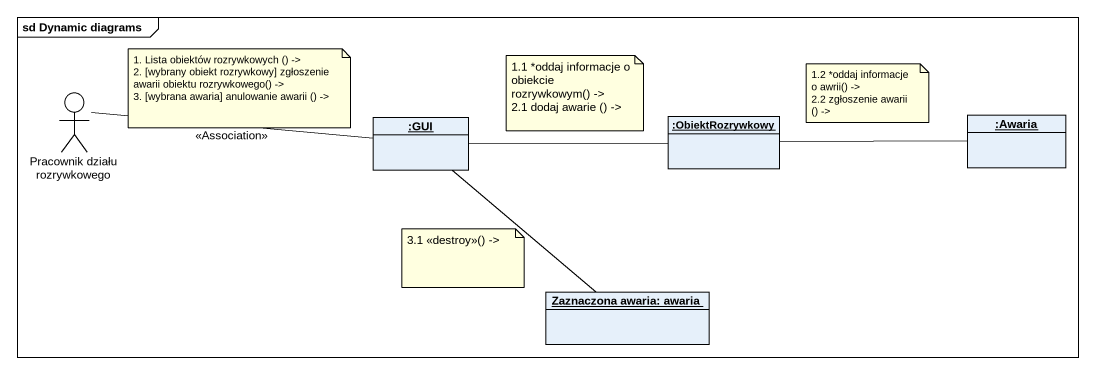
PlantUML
@startuml
mainframe sd Dynamic diagrams
allowmixing
hide circle
hide empty members
actor "Pracownik działu rozrywkowego" as Pracownik_działu
object ":GUI" as GUI
object ":ObiektRozrywkowy" as ObiektRozrywkowy
object ":Awaria" as Awaria
object "Zaznaczona awaria: awaria" as Zaznaczona_awaria_awaria
Pracownik_działu -right- GUI : <<Association>>
GUI -right- ObiektRozrywkowy
GUI -- Zaznaczona_awaria_awaria
ObiektRozrywkowy -right- Awaria
note as N1
  1. Lista obiektów rozrywkowych () ->
  2. [wybrany obiekt rozrywkowy] zgłoszenie awarii obiektu rozrywkowego() ->
  3. [wybrana awaria] anulowanie awarii () ->
end note
note as N2
  1.1 *oddaj informacje o obiekcie rozrywkowym() ->
  2.1 dodaj awarie () ->
end note
note as N3
  1.2 *oddaj informacje o awrii() ->
  2.2 zgłoszenie awarii () ->
end note
note as N4
  3.1 <<destroy>>() ->
end note
@enduml
